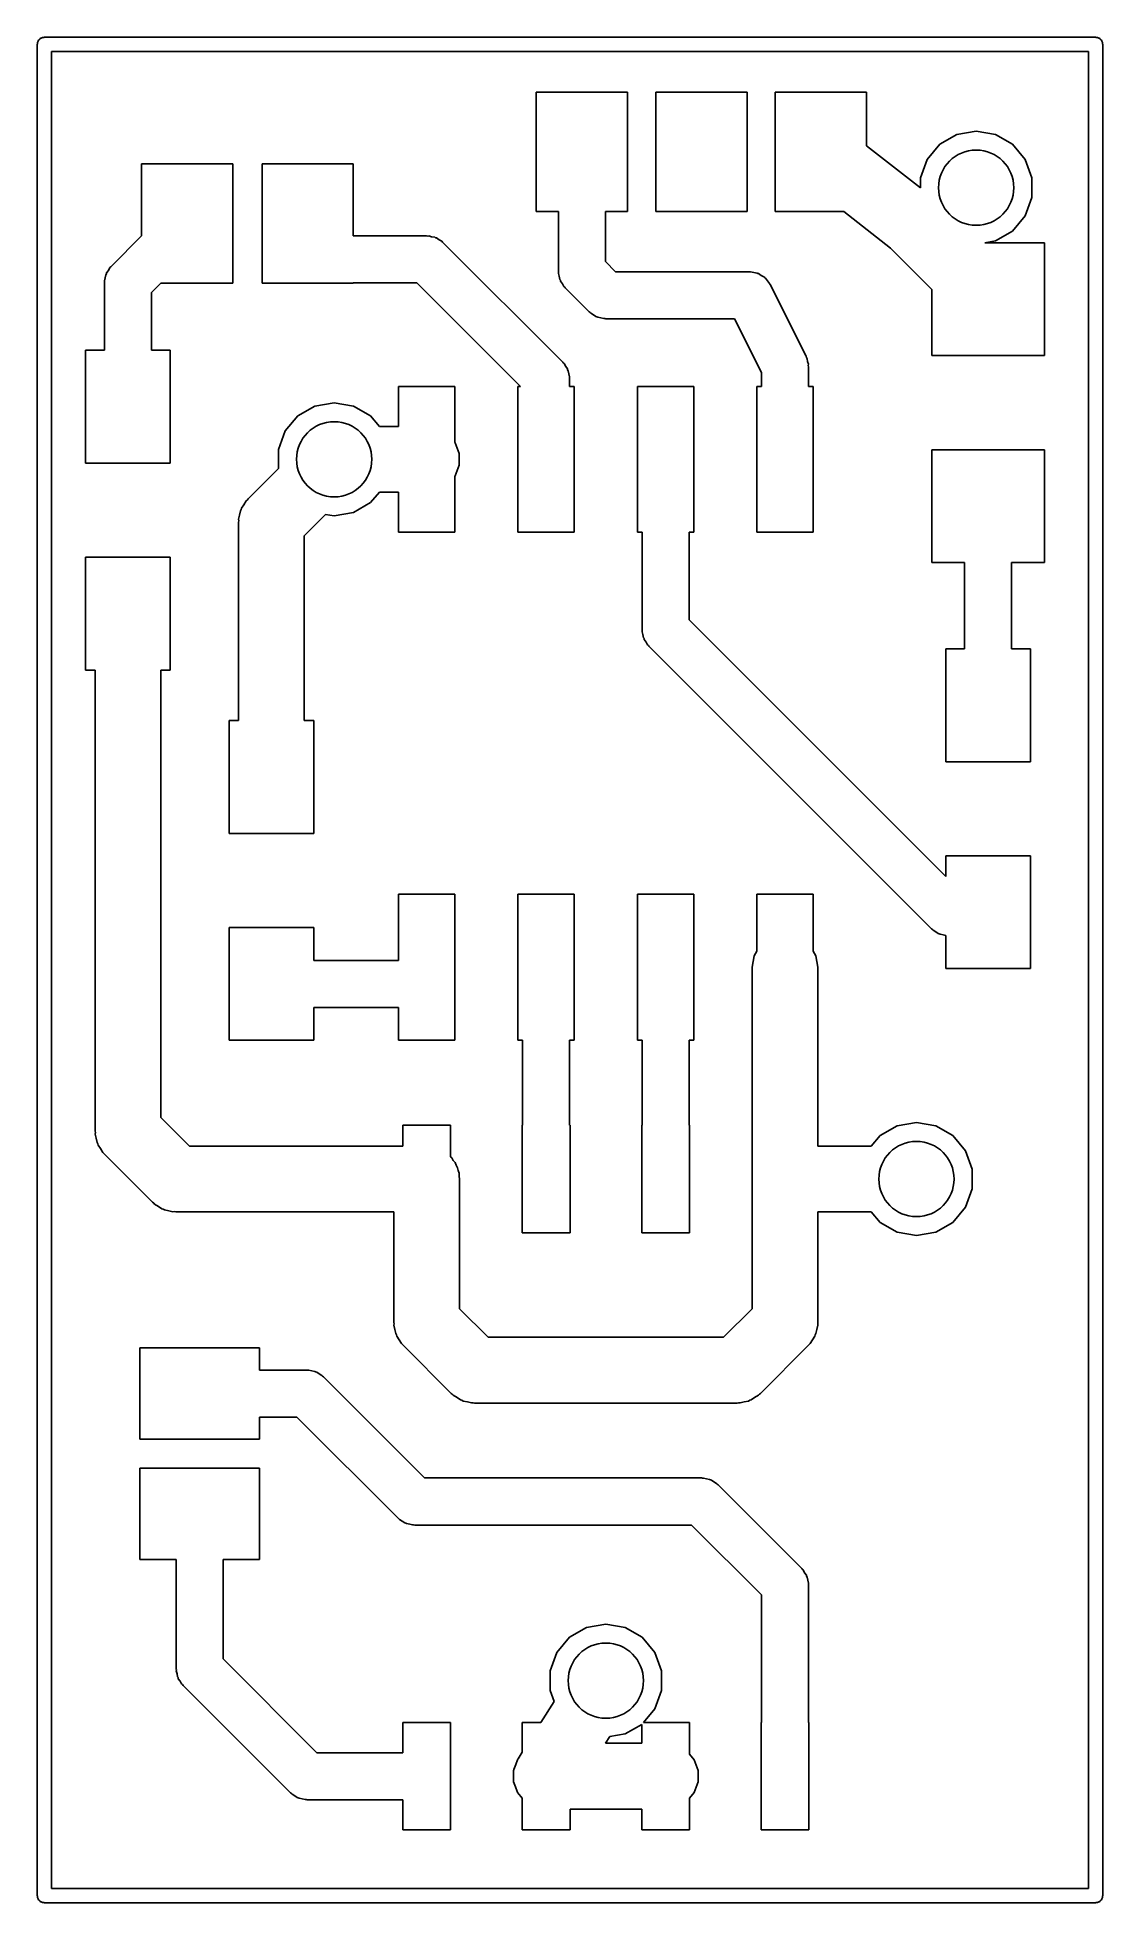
# Model space of a CAD drawing. Extents: x 132 to 143.3, y -125.9 to -106.1.
import ezdxf

# ---------------------------------------------------------------- set-up
doc = ezdxf.new("R2010")
doc.units = 0
doc.header["$MEASUREMENT"] = 0
doc.layers.add('BLACK', color=7, linetype='CONTINUOUS')

msp = doc.modelspace()

# ---------------------------------------------------------------- linework, layer by layer
at = {"layer": 'Black'}
for p, q in [((132.028, -106.12), (132.032, -106.115)), ((132.032, -106.115), (132.037, -106.111)), ((132.037, -106.111), (132.043, -106.107)), ((132.043, -106.107), (132.049, -106.105)), ((132.049, -106.105), (132.054, -106.102)), ((132.054, -106.102), (132.061, -106.1)), ((132.061, -106.1), (132.067, -106.098)), ((132.067, -106.098), (132.074, -106.098)), ((132.074, -106.098), (132.08, -106.097)), ((132.08, -106.097), (143.256, -106.097)), ((143.256, -106.097), (143.262, -106.098)), ((143.262, -106.098), (143.269, -106.098)), ((143.269, -106.098), (143.275, -106.1)), ((143.275, -106.1), (143.282, -106.102)), ((143.282, -106.102), (143.287, -106.105)), ((143.287, -106.105), (143.294, -106.107)), ((143.294, -106.107), (143.299, -106.111)), ((143.299, -106.111), (143.304, -106.115)), ((143.304, -106.115), (143.308, -106.12)), ((132.005, -106.172), (132.006, -106.166)), ((132.005, -125.857), (132.005, -106.172)), ((132.006, -106.159), (132.008, -106.153)), ((132.006, -106.166), (132.006, -106.159)), ((132.008, -106.153), (132.01, -106.146)), ((132.01, -106.146), (132.013, -106.141)), ((132.013, -106.141), (132.015, -106.135)), ((132.015, -106.135), (132.019, -106.129)), ((132.019, -106.129), (132.023, -106.124)), ((132.023, -106.124), (132.028, -106.12)), ((132.155, -106.247), (132.155, -125.782)), ((143.181, -106.247), (132.155, -106.247)), ((143.181, -125.782), (143.181, -106.247)), ((143.308, -106.12), (143.313, -106.124)), ((143.313, -106.124), (143.317, -106.129)), ((143.317, -106.129), (143.321, -106.135)), ((143.321, -106.135), (143.323, -106.141)), ((143.323, -106.141), (143.326, -106.146)), ((143.326, -106.146), (143.328, -106.153)), ((143.328, -106.153), (143.33, -106.159)), ((143.33, -106.159), (143.33, -106.166)), ((143.33, -106.166), (143.331, -106.172)), ((143.331, -106.172), (143.331, -125.857)), ((137.31, -107.95), (137.31, -106.68)), ((137.31, -106.68), (138.28, -106.68)), ((138.28, -106.68), (138.28, -107.95)), ((138.58, -107.95), (138.58, -106.68)), ((138.58, -106.68), (139.55, -106.68)), ((139.55, -106.68), (139.55, -107.95)), ((139.85, -107.95), (139.85, -106.68)), ((139.85, -106.68), (140.82, -106.68)), ((140.82, -106.68), (140.82, -107.25)), ((141.78, -107.13), (141.986, -107.094)), ((141.986, -107.094), (142.192, -107.13)), ((140.82, -107.25), (141.393, -107.699)), ((141.464, -107.395), (141.599, -107.235)), ((141.599, -107.235), (141.78, -107.13)), ((142.192, -107.13), (142.373, -107.235)), ((142.373, -107.235), (142.508, -107.395)), ((133.114, -108.208), (133.114, -107.442)), ((133.114, -107.442), (134.084, -107.442)), ((134.084, -107.442), (134.084, -108.712)), ((134.394, -108.712), (134.394, -107.442)), ((134.394, -107.442), (135.364, -107.442)), ((135.364, -107.442), (135.364, -108.208)), ((141.393, -107.591), (141.464, -107.395)), ((142.508, -107.395), (142.579, -107.591)), ((141.393, -107.699), (141.393, -107.591)), ((142.579, -107.591), (142.579, -107.801)), ((142.579, -107.801), (142.508, -107.997)), ((137.545, -107.95), (137.31, -107.95)), ((137.545, -108.585), (137.545, -107.95)), ((138.28, -107.95), (138.045, -107.95)), ((138.045, -107.95), (138.045, -108.481)), ((139.55, -107.95), (138.58, -107.95)), ((140.578, -107.95), (139.85, -107.95)), ((141.076, -108.339), (140.578, -107.95)), ((142.508, -107.997), (142.373, -108.157)), ((132.792, -108.53), (133.114, -108.208)), ((135.364, -108.208), (136.144, -108.208)), ((136.144, -108.208), (136.155, -108.21)), ((136.155, -108.21), (136.166, -108.209)), ((136.166, -108.209), (136.197, -108.217)), ((136.197, -108.217), (136.23, -108.223)), ((136.23, -108.223), (136.239, -108.229)), ((136.239, -108.229), (136.25, -108.231)), ((136.25, -108.231), (136.276, -108.25)), ((136.276, -108.25), (136.305, -108.266)), ((136.305, -108.266), (136.312, -108.275)), ((136.312, -108.275), (136.321, -108.281)), ((136.321, -108.281), (137.591, -109.551)), ((142.192, -108.262), (142.078, -108.282)), ((142.078, -108.282), (142.713, -108.282)), ((142.373, -108.157), (142.192, -108.262)), ((142.713, -108.282), (142.713, -109.482)), ((138.045, -108.481), (138.153, -108.589)), ((141.513, -108.777), (141.076, -108.339)), ((132.72, -108.685), (132.728, -108.654)), ((132.721, -108.696), (132.72, -108.685)), ((132.728, -108.654), (132.734, -108.621)), ((132.734, -108.621), (132.74, -108.612)), ((132.74, -108.612), (132.742, -108.601)), ((132.742, -108.601), (132.761, -108.575)), ((132.761, -108.575), (132.777, -108.546)), ((132.777, -108.546), (132.786, -108.539)), ((132.786, -108.539), (132.792, -108.53)), ((137.547, -108.596), (137.545, -108.585)), ((137.546, -108.607), (137.547, -108.596)), ((137.554, -108.638), (137.546, -108.607)), ((137.56, -108.671), (137.554, -108.638)), ((137.566, -108.68), (137.56, -108.671)), ((137.568, -108.691), (137.566, -108.68)), ((137.587, -108.717), (137.568, -108.691)), ((138.153, -108.589), (139.573, -108.589)), ((139.573, -108.589), (139.58, -108.59)), ((139.58, -108.59), (139.588, -108.589)), ((139.588, -108.589), (139.623, -108.598)), ((139.623, -108.598), (139.659, -108.604)), ((139.659, -108.604), (139.665, -108.608)), ((139.665, -108.608), (139.672, -108.61)), ((139.672, -108.61), (139.702, -108.629)), ((139.702, -108.629), (139.734, -108.647)), ((139.734, -108.647), (139.739, -108.653)), ((139.739, -108.653), (139.745, -108.657)), ((139.745, -108.657), (139.766, -108.686)), ((139.766, -108.686), (139.79, -108.714)), ((132.719, -108.707), (132.721, -108.696)), ((132.719, -109.425), (132.719, -108.707)), ((133.318, -108.712), (133.219, -108.811)), ((133.219, -108.811), (133.219, -109.425)), ((134.084, -108.712), (133.318, -108.712)), ((135.364, -108.712), (134.394, -108.712)), ((136.04, -108.708), (135.364, -108.708)), ((135.364, -108.708), (135.364, -108.712)), ((137.141, -109.809), (136.04, -108.708)), ((137.603, -108.746), (137.587, -108.717)), ((137.612, -108.753), (137.603, -108.746)), ((137.618, -108.762), (137.612, -108.753)), ((137.872, -109.016), (137.618, -108.762)), ((139.79, -108.714), (139.792, -108.721)), ((139.792, -108.721), (139.797, -108.727)), ((139.797, -108.727), (140.178, -109.489)), ((141.513, -109.482), (141.513, -108.777)), ((137.881, -109.022), (137.872, -109.016)), ((137.888, -109.031), (137.881, -109.022)), ((137.917, -109.047), (137.888, -109.031)), ((137.943, -109.066), (137.917, -109.047)), ((137.954, -109.068), (137.943, -109.066)), ((137.963, -109.074), (137.954, -109.068)), ((137.996, -109.08), (137.963, -109.074)), ((138.027, -109.088), (137.996, -109.08)), ((138.038, -109.087), (138.027, -109.088)), ((138.049, -109.089), (138.038, -109.087)), ((139.418, -109.089), (138.049, -109.089)), ((139.704, -109.66), (139.418, -109.089)), ((132.519, -110.625), (132.519, -109.425)), ((132.519, -109.425), (132.719, -109.425)), ((133.219, -109.425), (133.419, -109.425)), ((133.419, -109.425), (133.419, -110.625)), ((140.178, -109.489), (140.182, -109.503)), ((142.713, -109.482), (141.513, -109.482)), ((137.591, -109.551), (137.597, -109.56)), ((137.597, -109.56), (137.606, -109.567)), ((137.606, -109.567), (137.622, -109.596)), ((137.622, -109.596), (137.641, -109.622)), ((137.641, -109.622), (137.643, -109.633)), ((137.643, -109.633), (137.649, -109.642)), ((137.649, -109.642), (137.655, -109.675)), ((137.655, -109.675), (137.663, -109.706)), ((139.704, -109.809), (139.704, -109.66)), ((140.182, -109.503), (140.189, -109.515)), ((140.189, -109.515), (140.194, -109.544)), ((140.194, -109.544), (140.202, -109.572)), ((140.202, -109.572), (140.201, -109.587)), ((140.201, -109.587), (140.204, -109.601)), ((140.204, -109.601), (140.204, -109.809)), ((135.844, -110.234), (135.844, -109.809)), ((135.844, -109.809), (136.444, -109.809)), ((136.444, -109.809), (136.444, -110.405)), ((137.114, -111.359), (137.114, -109.809)), ((137.114, -109.809), (137.141, -109.809)), ((137.663, -109.706), (137.662, -109.717)), ((137.662, -109.717), (137.664, -109.728)), ((137.664, -109.728), (137.664, -109.809)), ((137.664, -109.809), (137.714, -109.809)), ((137.714, -109.809), (137.714, -111.359)), ((138.384, -111.359), (138.384, -109.809)), ((138.384, -109.809), (138.984, -109.809)), ((138.984, -109.809), (138.984, -111.359)), ((139.654, -111.359), (139.654, -109.809)), ((139.654, -109.809), (139.704, -109.809)), ((140.204, -109.809), (140.254, -109.809)), ((140.254, -109.809), (140.254, -111.359)), ((134.774, -110.123), (134.955, -110.018)), ((134.955, -110.018), (135.161, -109.982)), ((135.161, -109.982), (135.367, -110.018)), ((135.367, -110.018), (135.548, -110.123)), ((134.639, -110.283), (134.774, -110.123)), ((135.548, -110.123), (135.642, -110.234)), ((135.642, -110.234), (135.844, -110.234)), ((134.568, -110.479), (134.639, -110.283)), ((134.568, -110.682), (134.568, -110.479)), ((136.444, -110.405), (136.447, -110.409)), ((136.447, -110.409), (136.489, -110.523)), ((133.419, -110.625), (132.519, -110.625)), ((136.489, -110.645), (136.447, -110.759)), ((136.489, -110.523), (136.489, -110.645)), ((141.513, -111.682), (141.513, -110.482)), ((141.513, -110.482), (142.713, -110.482)), ((142.713, -110.482), (142.713, -111.682)), ((134.246, -111.005), (134.568, -110.682)), ((136.447, -110.759), (136.444, -110.763)), ((136.444, -110.763), (136.444, -111.359)), ((134.176, -111.104), (134.202, -111.067)), ((134.202, -111.067), (134.225, -111.027)), ((134.225, -111.027), (134.237, -111.017)), ((134.237, -111.017), (134.246, -111.005)), ((135.548, -111.045), (135.367, -111.15)), ((135.642, -110.934), (135.548, -111.045)), ((135.844, -110.934), (135.642, -110.934)), ((135.844, -111.359), (135.844, -110.934)), ((134.143, -111.252), (134.146, -111.237)), ((134.143, -113.362), (134.143, -111.252)), ((134.144, -111.221), (134.156, -111.177)), ((134.146, -111.237), (134.144, -111.221)), ((134.156, -111.177), (134.164, -111.132)), ((134.164, -111.132), (134.172, -111.119)), ((134.172, -111.119), (134.176, -111.104)), ((135.07, -111.17), (134.843, -111.397)), ((135.161, -111.186), (135.07, -111.17)), ((135.367, -111.15), (135.161, -111.186)), ((134.843, -111.397), (134.843, -113.362)), ((136.444, -111.359), (135.844, -111.359)), ((137.714, -111.359), (137.114, -111.359)), ((138.434, -111.359), (138.384, -111.359)), ((138.434, -112.395), (138.434, -111.359)), ((138.984, -111.359), (138.934, -111.359)), ((138.934, -111.359), (138.934, -112.291)), ((140.254, -111.359), (139.654, -111.359)), ((132.519, -112.825), (132.519, -111.625)), ((132.519, -111.625), (133.419, -111.625)), ((133.419, -111.625), (133.419, -112.825)), ((141.863, -111.682), (141.513, -111.682)), ((141.863, -112.6), (141.863, -111.682)), ((142.713, -111.682), (142.363, -111.682)), ((142.363, -111.682), (142.363, -112.6)), ((138.436, -112.406), (138.434, -112.395)), ((138.435, -112.417), (138.436, -112.406)), ((138.443, -112.448), (138.435, -112.417)), ((138.449, -112.481), (138.443, -112.448)), ((138.934, -112.291), (141.663, -115.02)), ((138.455, -112.49), (138.449, -112.481)), ((138.457, -112.501), (138.455, -112.49)), ((138.476, -112.527), (138.457, -112.501)), ((138.492, -112.556), (138.476, -112.527)), ((138.501, -112.563), (138.492, -112.556)), ((138.507, -112.572), (138.501, -112.563)), ((141.512, -115.577), (138.507, -112.572)), ((141.663, -113.8), (141.663, -112.6)), ((141.663, -112.6), (141.863, -112.6)), ((142.363, -112.6), (142.563, -112.6)), ((142.563, -112.6), (142.563, -113.8)), ((132.619, -112.825), (132.519, -112.825)), ((132.619, -117.729), (132.619, -112.825)), ((133.419, -112.825), (133.319, -112.825)), ((133.319, -112.825), (133.319, -117.584)), ((134.043, -114.562), (134.043, -113.362)), ((134.043, -113.362), (134.143, -113.362)), ((134.843, -113.362), (134.943, -113.362)), ((134.943, -113.362), (134.943, -114.562)), ((142.563, -113.8), (141.663, -113.8)), ((134.943, -114.562), (134.043, -114.562)), ((141.663, -115.02), (141.663, -114.8)), ((141.663, -114.8), (142.563, -114.8)), ((142.563, -114.8), (142.563, -116)), ((135.844, -115.912), (135.844, -115.209)), ((135.844, -115.209), (136.444, -115.209)), ((136.444, -115.209), (136.444, -116.759)), ((137.114, -116.759), (137.114, -115.209)), ((137.114, -115.209), (137.714, -115.209)), ((137.714, -115.209), (137.714, -116.759)), ((138.384, -116.759), (138.384, -115.209)), ((138.384, -115.209), (138.984, -115.209)), ((138.984, -115.209), (138.984, -116.759)), ((139.654, -115.814), (139.654, -115.209)), ((139.654, -115.209), (140.254, -115.209)), ((140.254, -115.209), (140.254, -115.814)), ((134.043, -116.762), (134.043, -115.562)), ((134.043, -115.562), (134.943, -115.562)), ((134.943, -115.562), (134.943, -115.912)), ((141.521, -115.583), (141.512, -115.577)), ((141.528, -115.592), (141.521, -115.583)), ((141.557, -115.608), (141.528, -115.592)), ((141.583, -115.627), (141.557, -115.608)), ((141.594, -115.629), (141.583, -115.627)), ((141.603, -115.635), (141.594, -115.629)), ((141.636, -115.641), (141.603, -115.635)), ((139.625, -115.864), (139.654, -115.814)), ((140.254, -115.814), (140.283, -115.864)), ((141.663, -115.648), (141.636, -115.641)), ((141.663, -116), (141.663, -115.648)), ((134.943, -115.912), (135.844, -115.912)), ((139.604, -115.984), (139.625, -115.864)), ((139.604, -118.237), (139.604, -115.984)), ((140.283, -115.864), (140.304, -115.984)), ((140.304, -115.984), (140.304, -117.887)), ((142.563, -116), (141.663, -116)), ((135.844, -116.412), (134.943, -116.412)), ((134.943, -116.412), (134.943, -116.762)), ((135.844, -116.759), (135.844, -116.412)), ((134.943, -116.762), (134.043, -116.762)), ((136.444, -116.759), (135.844, -116.759)), ((137.164, -116.759), (137.114, -116.759)), ((137.164, -117.666), (137.164, -116.759)), ((137.714, -116.759), (137.664, -116.759)), ((137.664, -116.759), (137.664, -117.666)), ((138.434, -116.759), (138.384, -116.759)), ((138.434, -117.666), (138.434, -116.759)), ((138.984, -116.759), (138.934, -116.759)), ((138.934, -116.759), (138.934, -117.666)), ((133.319, -117.584), (133.622, -117.887)), ((132.622, -117.744), (132.619, -117.729)), ((132.62, -117.76), (132.622, -117.744)), ((132.632, -117.804), (132.62, -117.76)), ((132.64, -117.849), (132.632, -117.804)), ((135.89, -117.887), (135.89, -117.666)), ((135.89, -117.666), (136.398, -117.666)), ((136.398, -117.666), (136.398, -118)), ((137.16, -118.809), (137.16, -117.666)), ((137.16, -117.666), (137.164, -117.666)), ((137.664, -117.666), (137.668, -117.666)), ((137.668, -117.666), (137.668, -118.809)), ((138.43, -118.809), (138.43, -117.666)), ((138.43, -117.666), (138.434, -117.666)), ((138.934, -117.666), (138.938, -117.666)), ((138.938, -117.666), (138.938, -118.809)), ((140.87, -117.887), (140.964, -117.776)), ((140.964, -117.776), (141.145, -117.671)), ((141.145, -117.671), (141.351, -117.635)), ((141.351, -117.635), (141.557, -117.671)), ((141.557, -117.671), (141.738, -117.776)), ((141.738, -117.776), (141.873, -117.936)), ((132.648, -117.862), (132.64, -117.849)), ((132.652, -117.877), (132.648, -117.862)), ((132.678, -117.914), (132.652, -117.877)), ((132.701, -117.954), (132.678, -117.914)), ((132.713, -117.964), (132.701, -117.954)), ((132.722, -117.976), (132.713, -117.964)), ((133.23, -118.484), (132.722, -117.976)), ((133.622, -117.887), (135.89, -117.887)), ((136.398, -118), (136.412, -118.012)), ((136.412, -118.012), (136.427, -118.039)), ((140.304, -117.887), (140.87, -117.887)), ((141.873, -117.936), (141.944, -118.132)), ((136.427, -118.039), (136.447, -118.062)), ((136.447, -118.062), (136.458, -118.091)), ((136.458, -118.091), (136.473, -118.117)), ((136.473, -118.117), (136.478, -118.147)), ((136.478, -118.147), (136.489, -118.176)), ((136.489, -118.176), (136.489, -118.207)), ((136.489, -118.207), (136.494, -118.237)), ((141.944, -118.132), (141.944, -118.342)), ((136.494, -118.237), (136.494, -119.616)), ((139.604, -119.616), (139.604, -118.237)), ((141.944, -118.342), (141.873, -118.538)), ((133.242, -118.493), (133.23, -118.484)), ((133.252, -118.505), (133.242, -118.493)), ((133.292, -118.528), (133.252, -118.505)), ((133.329, -118.554), (133.292, -118.528)), ((133.344, -118.558), (133.329, -118.554)), ((133.357, -118.566), (133.344, -118.558)), ((133.402, -118.574), (133.357, -118.566)), ((133.446, -118.586), (133.402, -118.574)), ((133.462, -118.584), (133.446, -118.586)), ((133.477, -118.587), (133.462, -118.584)), ((135.794, -118.587), (133.477, -118.587)), ((135.794, -119.761), (135.794, -118.587)), ((140.87, -118.587), (140.304, -118.587)), ((140.304, -118.587), (140.304, -119.761)), ((140.964, -118.698), (140.87, -118.587)), ((141.873, -118.538), (141.738, -118.698)), ((137.668, -118.809), (137.16, -118.809)), ((138.938, -118.809), (138.43, -118.809)), ((141.145, -118.803), (140.964, -118.698)), ((141.351, -118.839), (141.145, -118.803)), ((141.557, -118.803), (141.351, -118.839)), ((141.738, -118.698), (141.557, -118.803)), ((135.797, -119.776), (135.794, -119.761)), ((135.795, -119.792), (135.797, -119.776)), ((135.807, -119.836), (135.795, -119.792)), ((136.494, -119.616), (136.797, -119.919)), ((139.301, -119.919), (139.604, -119.616)), ((140.303, -119.792), (140.291, -119.836)), ((140.304, -119.761), (140.301, -119.776)), ((140.301, -119.776), (140.303, -119.792)), ((135.815, -119.881), (135.807, -119.836)), ((135.823, -119.894), (135.815, -119.881)), ((135.827, -119.909), (135.823, -119.894)), ((135.853, -119.946), (135.827, -119.909)), ((135.876, -119.986), (135.853, -119.946)), ((135.888, -119.996), (135.876, -119.986)), ((135.897, -120.008), (135.888, -119.996)), ((136.797, -119.919), (139.301, -119.919)), ((140.21, -119.996), (140.201, -120.008)), ((140.222, -119.986), (140.21, -119.996)), ((140.245, -119.946), (140.222, -119.986)), ((140.271, -119.909), (140.245, -119.946)), ((140.275, -119.894), (140.271, -119.909)), ((140.283, -119.881), (140.275, -119.894)), ((140.291, -119.836), (140.283, -119.881)), ((133.096, -121.003), (133.096, -120.033)), ((133.096, -120.033), (134.366, -120.033)), ((134.366, -120.033), (134.366, -120.268)), ((136.405, -120.516), (135.897, -120.008)), ((140.201, -120.008), (139.693, -120.516)), ((134.366, -120.268), (134.869, -120.268)), ((134.869, -120.268), (134.88, -120.27)), ((134.88, -120.27), (134.891, -120.269)), ((134.891, -120.269), (134.922, -120.277)), ((134.922, -120.277), (134.955, -120.283)), ((134.955, -120.283), (134.964, -120.289)), ((134.964, -120.289), (134.975, -120.291)), ((134.975, -120.291), (135.001, -120.31)), ((135.001, -120.31), (135.03, -120.326)), ((135.03, -120.326), (135.037, -120.335)), ((135.037, -120.335), (135.046, -120.341)), ((135.046, -120.341), (136.121, -121.416)), ((136.417, -120.525), (136.405, -120.516)), ((136.427, -120.537), (136.417, -120.525)), ((136.467, -120.56), (136.427, -120.537)), ((136.504, -120.586), (136.467, -120.56)), ((136.519, -120.59), (136.504, -120.586)), ((136.532, -120.598), (136.519, -120.59)), ((139.579, -120.59), (139.566, -120.598)), ((139.594, -120.586), (139.579, -120.59)), ((139.631, -120.56), (139.594, -120.586)), ((139.671, -120.537), (139.631, -120.56)), ((139.681, -120.525), (139.671, -120.537)), ((139.693, -120.516), (139.681, -120.525)), ((134.765, -120.768), (134.366, -120.768)), ((134.366, -120.768), (134.366, -121.003)), ((135.84, -121.843), (134.765, -120.768)), ((136.577, -120.606), (136.532, -120.598)), ((136.621, -120.618), (136.577, -120.606)), ((136.637, -120.616), (136.621, -120.618)), ((136.652, -120.619), (136.637, -120.616)), ((139.446, -120.619), (136.652, -120.619)), ((139.461, -120.616), (139.446, -120.619)), ((139.477, -120.618), (139.461, -120.616)), ((139.521, -120.606), (139.477, -120.618)), ((139.566, -120.598), (139.521, -120.606)), ((134.366, -121.003), (133.096, -121.003)), ((133.096, -122.283), (133.096, -121.313)), ((133.096, -121.313), (134.366, -121.313)), ((134.366, -121.313), (134.366, -122.283)), ((136.121, -121.416), (139.065, -121.416)), ((139.065, -121.416), (139.076, -121.418)), ((139.076, -121.418), (139.087, -121.417)), ((139.087, -121.417), (139.118, -121.425)), ((139.118, -121.425), (139.151, -121.431)), ((139.151, -121.431), (139.16, -121.437)), ((139.16, -121.437), (139.171, -121.439)), ((139.171, -121.439), (139.197, -121.458)), ((139.197, -121.458), (139.226, -121.474)), ((139.226, -121.474), (139.233, -121.483)), ((139.233, -121.483), (139.242, -121.489)), ((139.242, -121.489), (140.131, -122.378)), ((135.849, -121.849), (135.84, -121.843)), ((135.856, -121.858), (135.849, -121.849)), ((135.885, -121.874), (135.856, -121.858)), ((135.911, -121.893), (135.885, -121.874)), ((135.922, -121.895), (135.911, -121.893)), ((135.931, -121.901), (135.922, -121.895)), ((135.964, -121.907), (135.931, -121.901)), ((135.995, -121.915), (135.964, -121.907)), ((136.006, -121.914), (135.995, -121.915)), ((136.017, -121.916), (136.006, -121.914)), ((138.961, -121.916), (136.017, -121.916)), ((139.704, -122.659), (138.961, -121.916)), ((133.481, -122.283), (133.096, -122.283)), ((133.481, -123.444), (133.481, -122.283)), ((134.366, -122.283), (133.981, -122.283)), ((133.981, -122.283), (133.981, -123.34)), ((140.131, -122.378), (140.137, -122.387)), ((140.137, -122.387), (140.146, -122.394)), ((140.146, -122.394), (140.162, -122.423)), ((140.162, -122.423), (140.181, -122.449)), ((140.181, -122.449), (140.183, -122.46)), ((140.183, -122.46), (140.189, -122.469)), ((140.189, -122.469), (140.195, -122.502)), ((140.195, -122.502), (140.203, -122.533)), ((140.203, -122.533), (140.202, -122.544)), ((140.202, -122.544), (140.204, -122.555)), ((140.204, -122.555), (140.204, -124.016)), ((139.704, -124.016), (139.704, -122.659)), ((137.843, -123.005), (138.049, -122.969)), ((138.049, -122.969), (138.255, -123.005)), ((137.527, -123.27), (137.662, -123.11)), ((137.662, -123.11), (137.843, -123.005)), ((138.255, -123.005), (138.436, -123.11)), ((138.436, -123.11), (138.571, -123.27)), ((133.981, -123.34), (134.978, -124.337)), ((137.456, -123.466), (137.527, -123.27)), ((138.571, -123.27), (138.642, -123.466)), ((133.483, -123.455), (133.481, -123.444)), ((133.482, -123.466), (133.483, -123.455)), ((133.49, -123.497), (133.482, -123.466)), ((133.496, -123.53), (133.49, -123.497)), ((133.502, -123.539), (133.496, -123.53)), ((133.504, -123.55), (133.502, -123.539)), ((133.523, -123.576), (133.504, -123.55)), ((137.456, -123.676), (137.456, -123.466)), ((138.642, -123.466), (138.642, -123.676)), ((133.539, -123.605), (133.523, -123.576)), ((133.548, -123.612), (133.539, -123.605)), ((133.554, -123.621), (133.548, -123.612)), ((134.697, -124.764), (133.554, -123.621)), ((137.498, -123.792), (137.456, -123.676)), ((138.642, -123.676), (138.571, -123.872)), ((137.358, -124.016), (137.498, -123.792)), ((138.571, -123.872), (138.45, -124.016)), ((135.89, -124.337), (135.89, -124.016)), ((135.89, -124.016), (136.398, -124.016)), ((136.398, -124.016), (136.398, -125.159)), ((137.16, -124.333), (137.16, -124.016)), ((137.16, -124.016), (137.358, -124.016)), ((138.09, -124.166), (138.045, -124.237)), ((138.255, -124.137), (138.09, -124.166)), ((138.43, -124.036), (138.255, -124.137)), ((138.43, -124.237), (138.43, -124.036)), ((138.45, -124.016), (138.938, -124.016)), ((138.938, -124.016), (138.938, -124.353)), ((139.7, -125.159), (139.7, -124.016)), ((139.7, -124.016), (139.704, -124.016)), ((140.204, -124.016), (140.208, -124.016)), ((140.208, -124.016), (140.208, -125.159)), ((134.978, -124.337), (135.89, -124.337)), ((137.117, -124.402), (137.16, -124.333)), ((138.045, -124.237), (138.43, -124.237)), ((138.938, -124.353), (138.987, -124.412)), ((137.069, -124.526), (137.071, -124.52)), ((137.069, -124.581), (137.069, -124.526)), ((137.071, -124.52), (137.072, -124.514)), ((137.072, -124.514), (137.092, -124.463)), ((137.092, -124.463), (137.111, -124.412)), ((137.111, -124.412), (137.115, -124.407)), ((137.115, -124.407), (137.117, -124.402)), ((138.987, -124.412), (139.029, -124.526)), ((139.029, -124.526), (139.029, -124.648)), ((137.067, -124.636), (137.069, -124.581)), ((137.069, -124.642), (137.067, -124.636)), ((137.069, -124.648), (137.069, -124.642)), ((137.088, -124.699), (137.069, -124.648)), ((137.105, -124.751), (137.088, -124.699)), ((137.109, -124.756), (137.105, -124.751)), ((137.111, -124.762), (137.109, -124.756)), ((137.146, -124.804), (137.111, -124.762)), ((138.987, -124.762), (138.938, -124.821)), ((139.029, -124.648), (138.987, -124.762)), ((134.706, -124.77), (134.697, -124.764)), ((134.713, -124.779), (134.706, -124.77)), ((134.742, -124.795), (134.713, -124.779)), ((134.768, -124.814), (134.742, -124.795)), ((134.779, -124.816), (134.768, -124.814)), ((134.788, -124.822), (134.779, -124.816)), ((134.821, -124.828), (134.788, -124.822)), ((134.852, -124.836), (134.821, -124.828)), ((134.863, -124.835), (134.852, -124.836)), ((134.874, -124.837), (134.863, -124.835)), ((135.89, -124.837), (134.874, -124.837)), ((135.89, -125.159), (135.89, -124.837)), ((137.16, -124.822), (137.146, -124.804)), ((137.16, -125.159), (137.16, -124.822)), ((138.43, -124.937), (137.668, -124.937)), ((137.668, -124.937), (137.668, -125.159)), ((138.43, -125.159), (138.43, -124.937)), ((138.938, -124.821), (138.938, -125.159)), ((136.398, -125.159), (135.89, -125.159)), ((137.668, -125.159), (137.16, -125.159)), ((138.938, -125.159), (138.43, -125.159)), ((140.208, -125.159), (139.7, -125.159)), ((132.006, -125.863), (132.005, -125.857)), ((132.006, -125.87), (132.006, -125.863)), ((132.008, -125.876), (132.006, -125.87)), ((132.01, -125.883), (132.008, -125.876)), ((132.013, -125.888), (132.01, -125.883)), ((132.015, -125.895), (132.013, -125.888)), ((132.019, -125.9), (132.015, -125.895)), ((132.023, -125.905), (132.019, -125.9)), ((132.028, -125.909), (132.023, -125.905)), ((132.032, -125.914), (132.028, -125.909)), ((132.037, -125.918), (132.032, -125.914)), ((132.043, -125.922), (132.037, -125.918)), ((132.049, -125.924), (132.043, -125.922)), ((132.054, -125.927), (132.049, -125.924)), ((132.061, -125.929), (132.054, -125.927)), ((132.067, -125.931), (132.061, -125.929)), ((132.074, -125.931), (132.067, -125.931)), ((132.08, -125.932), (132.074, -125.931)), ((143.256, -125.932), (132.08, -125.932)), ((132.155, -125.782), (143.181, -125.782)), ((143.262, -125.931), (143.256, -125.932)), ((143.269, -125.931), (143.262, -125.931)), ((143.275, -125.929), (143.269, -125.931)), ((143.282, -125.927), (143.275, -125.929)), ((143.287, -125.924), (143.282, -125.927)), ((143.294, -125.922), (143.287, -125.924)), ((143.299, -125.918), (143.294, -125.922)), ((143.304, -125.914), (143.299, -125.918)), ((143.308, -125.909), (143.304, -125.914)), ((143.313, -125.905), (143.308, -125.909)), ((143.317, -125.9), (143.313, -125.905)), ((143.321, -125.895), (143.317, -125.9)), ((143.323, -125.888), (143.321, -125.895)), ((143.326, -125.883), (143.323, -125.888)), ((143.328, -125.876), (143.326, -125.883)), ((143.33, -125.87), (143.328, -125.876)), ((143.331, -125.857), (143.33, -125.863)), ((143.33, -125.863), (143.33, -125.87))]:
    msp.add_line(p, q, dxfattribs=at)
for centre in [(141.986, -107.696), (135.161, -110.584), (141.351, -118.237), (138.049, -123.571)]:
    msp.add_circle(centre, 0.4, dxfattribs=at)

doc.saveas('drawing.dxf')
